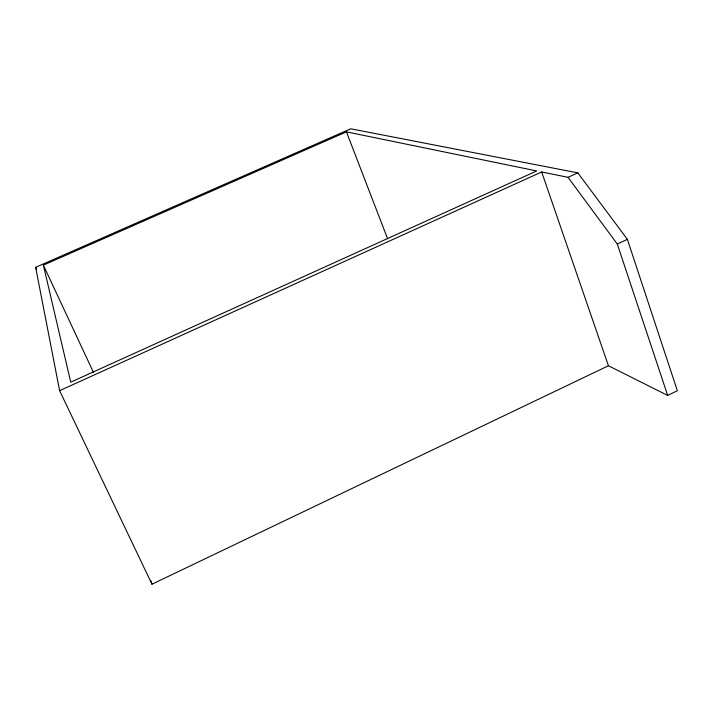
<?xml version="1.0" encoding="UTF-8"?>
<svg xmlns="http://www.w3.org/2000/svg" width="713" height="713" viewBox="0 0 713 713"><rect width="100%" height="100%" fill="white"/><g stroke="black" fill="none" stroke-linecap="round" stroke-linejoin="round"><path stroke-width="1.07" d="M667.671 395.43L677.35 390.733L627.378 239.345L577.815 172.867L350.743 128.786L35.65 267.33L59.616 390.671L151.967 584.214L608.43 365.76L667.671 395.43L617.298 244.033L568.029 177.323L541.675 171.967L59.616 390.671M617.298 244.033L627.378 239.345M568.029 177.323L577.815 172.867M43.368 265.138L346.438 131.852L536.693 170.942L70.747 382.168L43.368 265.138L93.555 372.596M35.65 267.33L36.586 269.336M346.438 131.852L387.605 238.757M541.675 171.967L608.43 365.76M151.013 581.015L151.967 584.214"/></g></svg>
